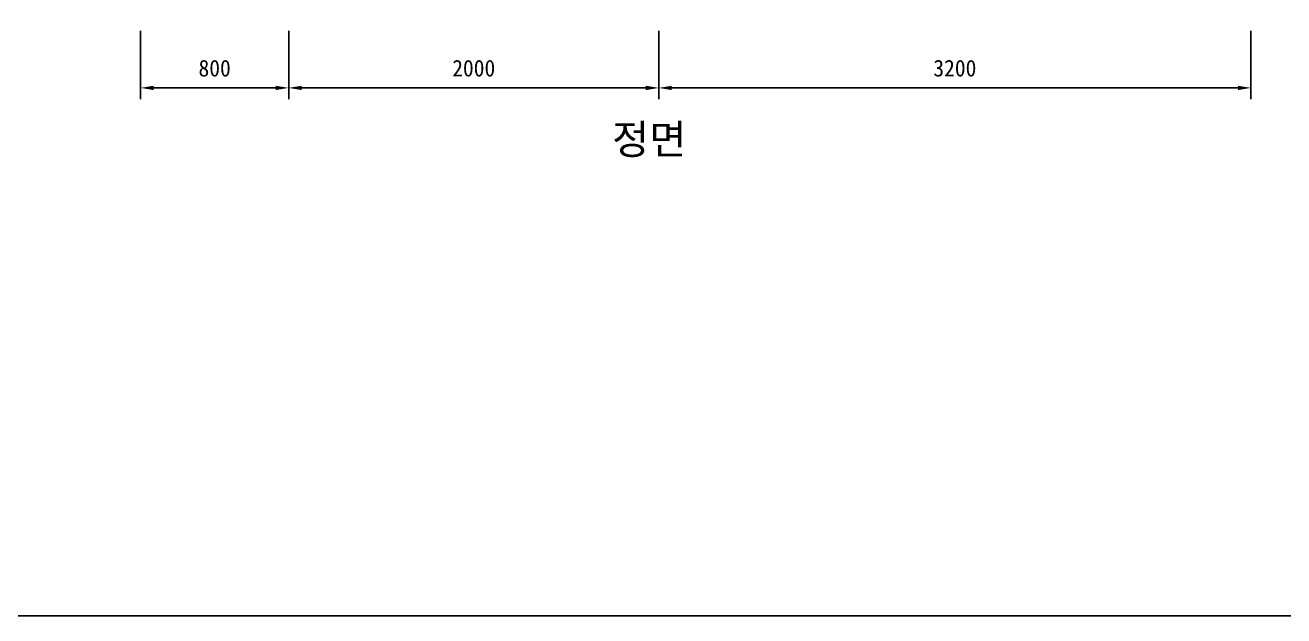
# Model space of a CAD drawing. Header units: millimetres. Extents: x -6 to 705, y -10 to 538.
# Drawn here: x 165.3 to 437.4, y -9.6 to 118 of the extents above; entities that cross this region are included whole.
import ezdxf

# ---------------------------------------------------------------- set-up
doc = ezdxf.new("R2010")
doc.units = ezdxf.units.MM
doc.styles.get("Standard").update_dxf_attribs({"font": 'GulimChe.ttf'})

msp = doc.modelspace()

# ---------------------------------------------------------------- linework, layer by layer
at = {"color": 252}
for p, q in [((190.29, 116.83), (190.29, 102.07)), ((222.29, 116.83), (222.29, 102.07)), ((222.29, 116.83), (222.29, 102.07)), ((302.29, 116.83), (302.29, 102.07)), ((302.29, 116.83), (302.29, 102.07)), ((430.29, 116.83), (430.29, 102.07)), ((193.09, 104.47), (219.49, 104.47)), ((225.09, 104.47), (299.49, 104.47)), ((305.09, 104.47), (427.49, 104.47))]:
    msp.add_line(p, q, dxfattribs=at)
at = {"color": 7}
msp.add_lwpolyline([(705.24, -9.64), (-5.62, -9.64), (-5.62, 537.62), (705.24, 537.62)], close=True, dxfattribs=at)
at = {"color": 252}
for points in [[(193.09, 104.93), (193.09, 104), (190.29, 104.47)], [(219.49, 104.93), (219.49, 104), (222.29, 104.47)], [(225.09, 104.93), (225.09, 104), (222.29, 104.47)], [(299.49, 104.93), (299.49, 104), (302.29, 104.47)], [(305.09, 104.93), (305.09, 104), (302.29, 104.47)], [(427.49, 104.93), (427.49, 104), (430.29, 104.47)]]:
    msp.add_solid(points, dxfattribs=at)

# ---------------------------------------------------------------- texts
for s, insert, char_height, attachment_point in [('800', (206.29, 108.71), 3.6, 5), ('2000', (262.29, 108.71), 3.6, 5), ('3200', (366.29, 108.71), 3.6, 5), ('{\\fGulim|b0|i0|c129|p50;정면}', (292.2, 96.55), 6.4, 1)]:
    msp.add_mtext(s, dxfattribs=dict(insert=insert, char_height=char_height, attachment_point=attachment_point))

doc.saveas('drawing.dxf')
